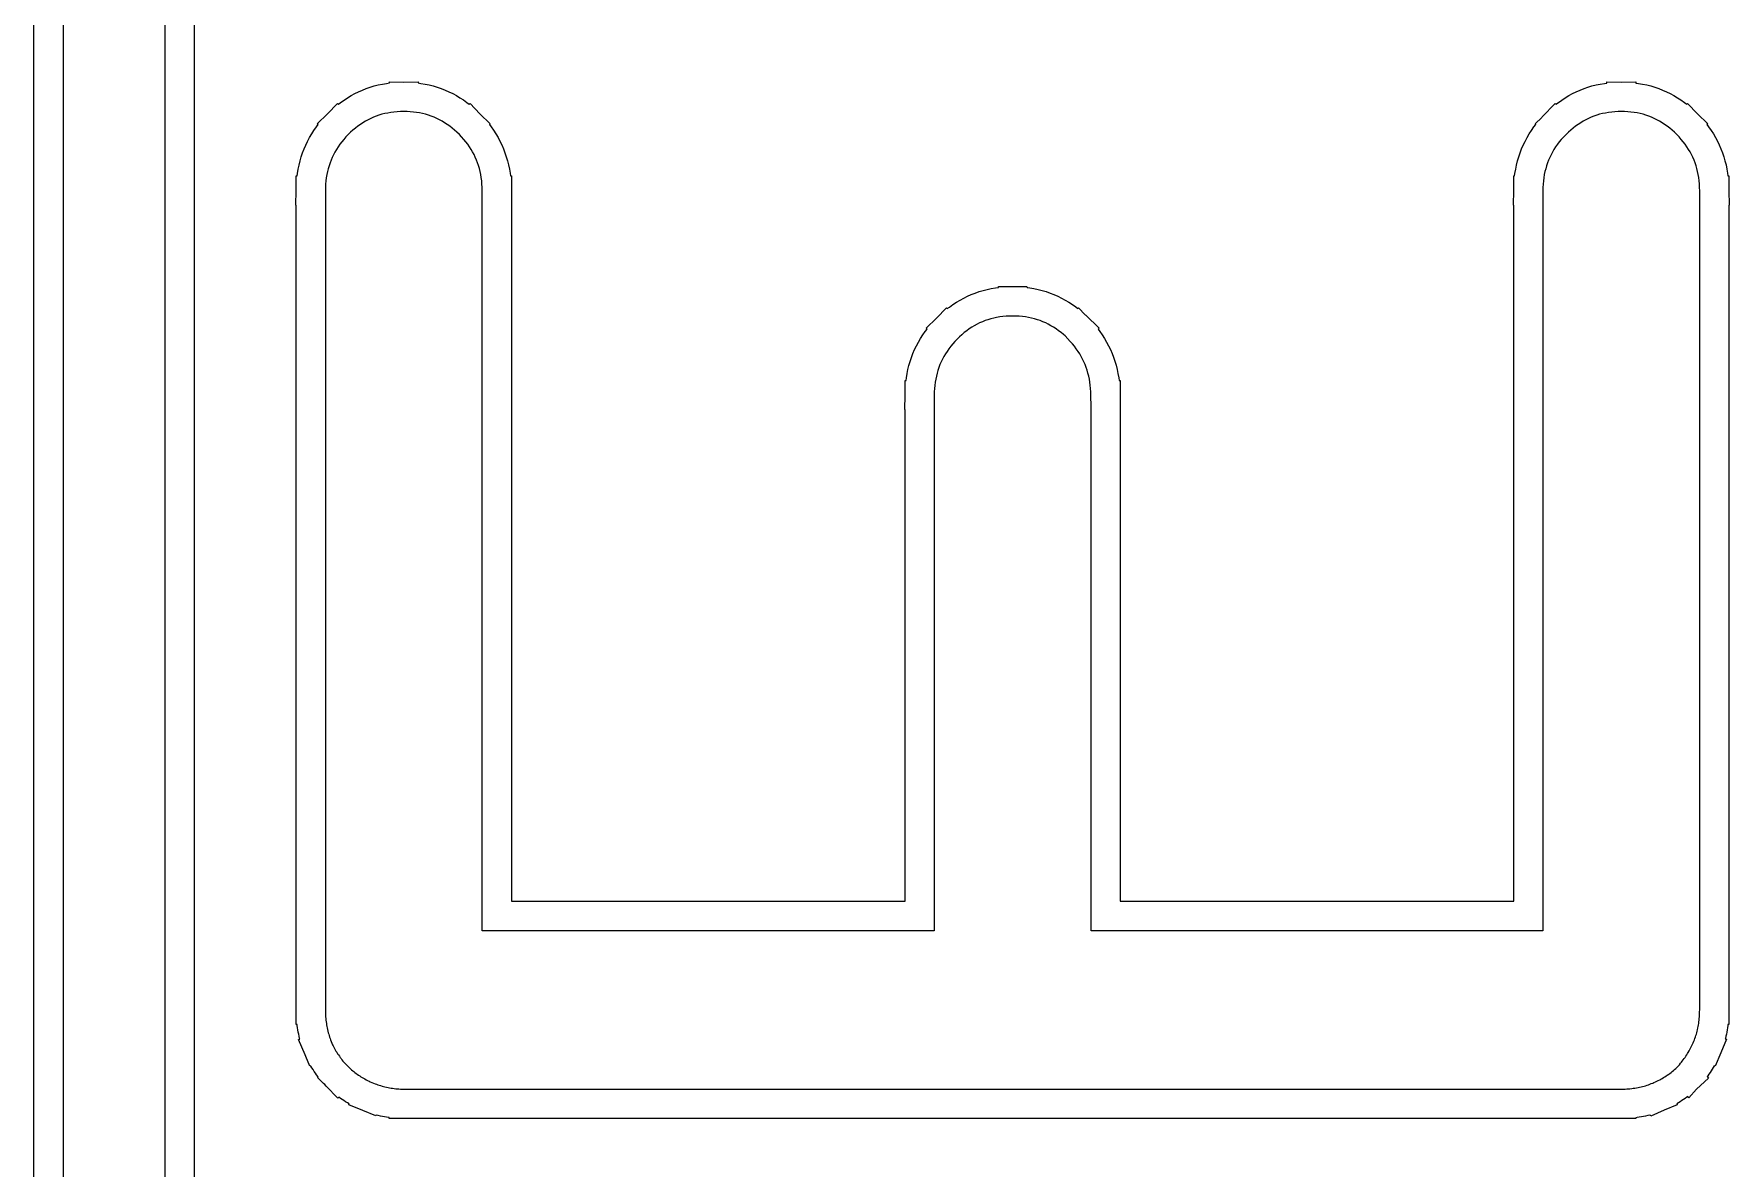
# Model space of a CAD drawing. Header units: metres. Extents: x -91 to 100, y 0 to 828.
# Drawn here: x -65.39 to -44.87, y 284.32 to 298.06 of the extents above; entities that cross this region are included whole.
import ezdxf

# ---------------------------------------------------------------- set-up
doc = ezdxf.new("R2010")
doc.units = ezdxf.units.M

msp = doc.modelspace()

# ---------------------------------------------------------------- linework, layer by layer
for p, q in [((-65.0333, 347.156), (-65.0333, 199.528)), ((-63.4458, 347.244), (-63.4458, 201.592)), ((-65.3861, 198.912), (-65.3861, 347.076)), ((-63.7986, 201.687), (-63.7986, 347.076)), ((-61.5904, 297.282), (-61.5468, 297.308)), ((-61.5468, 297.308), (-61.5024, 297.333)), ((-61.5024, 297.333), (-61.4571, 297.355)), ((-61.4571, 297.355), (-61.4109, 297.375)), ((-61.4109, 297.375), (-61.364, 297.394)), ((-61.364, 297.394), (-61.3161, 297.41)), ((-61.3161, 297.41), (-61.2675, 297.425)), ((-61.2675, 297.425), (-61.2184, 297.437)), ((-61.2184, 297.437), (-61.1685, 297.448)), ((-61.1685, 297.448), (-61.1178, 297.456)), ((-61.1178, 297.456), (-61.0828, 297.461)), ((-61.0828, 297.461), (-61.0825, 297.475)), ((-61.0825, 297.475), (-60.9093, 297.472)), ((-60.9093, 297.472), (-60.7362, 297.475)), ((-60.7362, 297.475), (-60.736, 297.461)), ((-60.736, 297.461), (-60.7022, 297.456)), ((-60.7022, 297.456), (-60.6517, 297.448)), ((-60.6517, 297.448), (-60.6019, 297.437)), ((-60.6019, 297.437), (-60.5528, 297.425)), ((-60.5528, 297.425), (-60.5042, 297.41)), ((-60.5042, 297.41), (-60.4564, 297.394)), ((-60.4564, 297.394), (-60.4093, 297.375)), ((-60.4093, 297.375), (-60.363, 297.355)), ((-60.363, 297.355), (-60.3176, 297.333)), ((-60.3176, 297.333), (-60.273, 297.309)), ((-60.273, 297.309), (-60.2293, 297.282)), ((-46.8513, 297.282), (-46.8078, 297.308)), ((-46.8078, 297.308), (-46.7634, 297.333)), ((-46.7634, 297.333), (-46.7181, 297.355)), ((-46.7181, 297.355), (-46.6719, 297.375)), ((-46.6719, 297.375), (-46.6249, 297.394)), ((-46.6249, 297.394), (-46.5771, 297.41)), ((-46.5771, 297.41), (-46.5285, 297.425)), ((-46.5285, 297.425), (-46.4793, 297.437)), ((-46.4793, 297.437), (-46.4294, 297.448)), ((-46.4294, 297.448), (-46.3787, 297.456)), ((-46.3787, 297.456), (-46.3472, 297.46)), ((-46.3472, 297.46), (-46.347, 297.475)), ((-46.347, 297.475), (-46.172, 297.471)), ((-46.172, 297.471), (-45.9971, 297.475)), ((-45.9971, 297.475), (-45.9969, 297.46)), ((-45.9969, 297.46), (-45.9666, 297.456)), ((-45.9666, 297.456), (-45.9162, 297.448)), ((-45.9162, 297.448), (-45.8664, 297.437)), ((-45.8664, 297.437), (-45.8173, 297.425)), ((-45.8173, 297.425), (-45.7687, 297.41)), ((-45.7687, 297.41), (-45.7209, 297.394)), ((-45.7209, 297.394), (-45.6738, 297.375)), ((-45.6738, 297.375), (-45.6274, 297.355)), ((-45.6274, 297.355), (-45.5821, 297.333)), ((-45.5821, 297.333), (-45.5375, 297.309)), ((-45.5375, 297.309), (-45.4938, 297.282)), ((-61.8314, 297.088), (-61.7112, 297.214)), ((-61.7112, 297.214), (-61.7011, 297.204)), ((-61.7011, 297.204), (-61.6746, 297.225)), ((-61.6746, 297.225), (-61.6329, 297.254)), ((-61.6329, 297.254), (-61.5904, 297.282)), ((-61.1386, 297.09), (-61.1746, 297.081)), ((-61.1032, 297.097), (-61.1386, 297.09)), ((-61.0656, 297.104), (-61.1032, 297.097)), ((-61.028, 297.109), (-61.0656, 297.104)), ((-60.9897, 297.112), (-61.028, 297.109)), ((-60.9497, 297.114), (-60.9897, 297.112)), ((-60.9095, 297.115), (-60.9497, 297.114)), ((-60.8697, 297.114), (-60.9095, 297.115)), ((-60.8302, 297.112), (-60.8697, 297.114)), ((-60.7921, 297.109), (-60.8302, 297.112)), ((-60.7538, 297.104), (-60.7921, 297.109)), ((-60.7177, 297.098), (-60.7538, 297.104)), ((-60.6815, 297.09), (-60.7177, 297.098)), ((-60.6455, 297.081), (-60.6815, 297.09)), ((-60.2293, 297.282), (-60.1866, 297.255)), ((-60.1866, 297.255), (-60.1448, 297.225)), ((-60.1448, 297.225), (-60.1177, 297.204)), ((-60.1177, 297.204), (-60.1075, 297.214)), ((-60.1075, 297.214), (-59.9875, 297.088)), ((-47.1324, 297.05), (-46.9757, 297.214)), ((-46.9757, 297.214), (-46.9641, 297.203)), ((-46.9641, 297.203), (-46.9356, 297.225)), ((-46.9356, 297.225), (-46.8938, 297.254)), ((-46.8938, 297.254), (-46.8513, 297.282)), ((-46.3996, 297.09), (-46.4355, 297.081)), ((-46.3642, 297.097), (-46.3996, 297.09)), ((-46.3266, 297.104), (-46.3642, 297.097)), ((-46.2889, 297.109), (-46.3266, 297.104)), ((-46.2507, 297.112), (-46.2889, 297.109)), ((-46.2107, 297.114), (-46.2507, 297.112)), ((-46.1722, 297.115), (-46.2107, 297.114)), ((-46.1342, 297.114), (-46.1722, 297.115)), ((-46.0946, 297.112), (-46.1342, 297.114)), ((-46.0566, 297.109), (-46.0946, 297.112)), ((-46.0182, 297.104), (-46.0566, 297.109)), ((-45.9822, 297.098), (-46.0182, 297.104)), ((-45.946, 297.09), (-45.9822, 297.098)), ((-45.9099, 297.081), (-45.946, 297.09)), ((-45.4938, 297.282), (-45.4511, 297.255)), ((-45.4511, 297.255), (-45.4093, 297.225)), ((-45.4093, 297.225), (-45.3822, 297.204)), ((-45.3822, 297.204), (-45.372, 297.214)), ((-45.372, 297.214), (-45.2519, 297.088)), ((-62.024, 296.844), (-61.9964, 296.887)), ((-61.9964, 296.887), (-61.9669, 296.929)), ((-61.9669, 296.929), (-61.9463, 296.956)), ((-61.956, 296.966), (-61.8314, 297.088)), ((-61.9463, 296.956), (-61.956, 296.966)), ((-61.5248, 296.89), (-61.553, 296.864)), ((-61.495, 296.915), (-61.5248, 296.89)), ((-61.4652, 296.938), (-61.495, 296.915)), ((-61.4351, 296.959), (-61.4652, 296.938)), ((-61.404, 296.98), (-61.4351, 296.959)), ((-61.3727, 296.998), (-61.404, 296.98)), ((-61.3419, 297.015), (-61.3727, 296.998)), ((-61.3092, 297.031), (-61.3419, 297.015)), ((-61.2764, 297.046), (-61.3092, 297.031)), ((-61.2431, 297.059), (-61.2764, 297.046)), ((-61.2095, 297.07), (-61.2431, 297.059)), ((-61.1746, 297.081), (-61.2095, 297.07)), ((-60.6109, 297.07), (-60.6455, 297.081)), ((-60.5773, 297.059), (-60.6109, 297.07)), ((-60.5436, 297.046), (-60.5773, 297.059)), ((-60.5103, 297.031), (-60.5436, 297.046)), ((-60.4779, 297.015), (-60.5103, 297.031)), ((-60.4461, 296.998), (-60.4779, 297.015)), ((-60.4147, 296.979), (-60.4461, 296.998)), ((-60.3844, 296.959), (-60.4147, 296.979)), ((-60.3536, 296.938), (-60.3844, 296.959)), ((-60.3234, 296.914), (-60.3536, 296.938)), ((-60.2944, 296.89), (-60.3234, 296.914)), ((-60.2655, 296.864), (-60.2944, 296.89)), ((-59.9875, 297.088), (-59.8627, 296.967)), ((-59.8627, 296.967), (-59.8725, 296.956)), ((-59.8725, 296.956), (-59.852, 296.93)), ((-59.852, 296.93), (-59.8226, 296.888)), ((-59.8226, 296.888), (-59.7949, 296.845)), ((-47.2885, 296.844), (-47.2609, 296.887)), ((-47.2609, 296.887), (-47.2315, 296.929)), ((-47.2315, 296.929), (-47.2092, 296.958)), ((-47.217, 296.966), (-47.1373, 297.044)), ((-47.2092, 296.958), (-47.217, 296.966)), ((-47.1373, 297.044), (-47.1324, 297.05)), ((-46.7857, 296.89), (-46.8139, 296.864)), ((-46.756, 296.915), (-46.7857, 296.89)), ((-46.7261, 296.938), (-46.756, 296.915)), ((-46.6961, 296.959), (-46.7261, 296.938)), ((-46.665, 296.98), (-46.6961, 296.959)), ((-46.6336, 296.998), (-46.665, 296.98)), ((-46.6028, 297.015), (-46.6336, 296.998)), ((-46.5701, 297.031), (-46.6028, 297.015)), ((-46.5373, 297.046), (-46.5701, 297.031)), ((-46.504, 297.059), (-46.5373, 297.046)), ((-46.4704, 297.07), (-46.504, 297.059)), ((-46.4355, 297.081), (-46.4704, 297.07)), ((-45.8754, 297.07), (-45.9099, 297.081)), ((-45.8418, 297.059), (-45.8754, 297.07)), ((-45.808, 297.046), (-45.8418, 297.059)), ((-45.7747, 297.031), (-45.808, 297.046)), ((-45.7424, 297.015), (-45.7747, 297.031)), ((-45.7106, 296.998), (-45.7424, 297.015)), ((-45.6791, 296.979), (-45.7106, 296.998)), ((-45.6488, 296.959), (-45.6791, 296.979)), ((-45.6181, 296.938), (-45.6488, 296.959)), ((-45.5879, 296.914), (-45.6181, 296.938)), ((-45.5589, 296.89), (-45.5879, 296.914)), ((-45.53, 296.864), (-45.5589, 296.89)), ((-45.2519, 297.088), (-45.1271, 296.967)), ((-45.1271, 296.967), (-45.1369, 296.956)), ((-45.1369, 296.956), (-45.1164, 296.93)), ((-45.1164, 296.93), (-45.087, 296.887)), ((-45.087, 296.887), (-45.0594, 296.845)), ((-62.1159, 296.662), (-62.0958, 296.708)), ((-62.0958, 296.708), (-62.0738, 296.754)), ((-62.0738, 296.754), (-62.0498, 296.799)), ((-62.0498, 296.799), (-62.024, 296.844)), ((-61.704, 296.687), (-61.7238, 296.656)), ((-61.6827, 296.718), (-61.704, 296.687)), ((-61.6596, 296.748), (-61.6827, 296.718)), ((-61.6352, 296.778), (-61.6596, 296.748)), ((-61.6096, 296.807), (-61.6352, 296.778)), ((-61.5818, 296.836), (-61.6096, 296.807)), ((-61.553, 296.864), (-61.5818, 296.836)), ((-60.2368, 296.836), (-60.2655, 296.864)), ((-60.209, 296.807), (-60.2368, 296.836)), ((-60.1836, 296.778), (-60.209, 296.807)), ((-60.1589, 296.748), (-60.1836, 296.778)), ((-60.136, 296.718), (-60.1589, 296.748)), ((-60.1147, 296.688), (-60.136, 296.718)), ((-60.0942, 296.656), (-60.1147, 296.688)), ((-59.7949, 296.845), (-59.769, 296.8)), ((-59.769, 296.8), (-59.7451, 296.756)), ((-59.7451, 296.756), (-59.7231, 296.71)), ((-59.7231, 296.71), (-59.7029, 296.663)), ((-47.3804, 296.662), (-47.3603, 296.708)), ((-47.3603, 296.708), (-47.3383, 296.754)), ((-47.3383, 296.754), (-47.3143, 296.799)), ((-47.3143, 296.799), (-47.2885, 296.844)), ((-46.9687, 296.687), (-46.9883, 296.656)), ((-46.947, 296.718), (-46.9687, 296.687)), ((-46.9239, 296.749), (-46.947, 296.718)), ((-46.8998, 296.778), (-46.9239, 296.749)), ((-46.8831, 296.797), (-46.8998, 296.778)), ((-46.8139, 296.864), (-46.8831, 296.797)), ((-45.5012, 296.836), (-45.53, 296.864)), ((-45.4734, 296.807), (-45.5012, 296.836)), ((-45.4481, 296.778), (-45.4734, 296.807)), ((-45.4234, 296.748), (-45.4481, 296.778)), ((-45.4005, 296.718), (-45.4234, 296.748)), ((-45.3792, 296.688), (-45.4005, 296.718)), ((-45.359, 296.656), (-45.3792, 296.688)), ((-45.0594, 296.845), (-45.0336, 296.801)), ((-45.0336, 296.801), (-45.0096, 296.756)), ((-45.0096, 296.756), (-44.9875, 296.71)), ((-44.9875, 296.71), (-44.9674, 296.663)), ((-62.1771, 296.467), (-62.1647, 296.517)), ((-62.1647, 296.517), (-62.1504, 296.566)), ((-62.1504, 296.566), (-62.1341, 296.614)), ((-62.1341, 296.614), (-62.1159, 296.662)), ((-61.8022, 296.493), (-61.8142, 296.458)), ((-61.7896, 296.526), (-61.8022, 296.493)), ((-61.7751, 296.56), (-61.7896, 296.526)), ((-61.7595, 296.592), (-61.7751, 296.56)), ((-61.7425, 296.624), (-61.7595, 296.592)), ((-61.7238, 296.656), (-61.7425, 296.624)), ((-60.0762, 296.625), (-60.0942, 296.656)), ((-60.0593, 296.594), (-60.0762, 296.625)), ((-60.0435, 296.561), (-60.0593, 296.594)), ((-60.0291, 296.527), (-60.0435, 296.561)), ((-60.0161, 296.493), (-60.0291, 296.527)), ((-60.0047, 296.46), (-60.0161, 296.493)), ((-59.7029, 296.663), (-59.6847, 296.616)), ((-59.6847, 296.616), (-59.6684, 296.568)), ((-59.6684, 296.568), (-59.654, 296.518)), ((-59.654, 296.518), (-59.6416, 296.469)), ((-47.4416, 296.467), (-47.4292, 296.517)), ((-47.4292, 296.517), (-47.4148, 296.566)), ((-47.4148, 296.566), (-47.3986, 296.614)), ((-47.3986, 296.614), (-47.3804, 296.662)), ((-47.0667, 296.493), (-47.0786, 296.458)), ((-47.0541, 296.526), (-47.0667, 296.493)), ((-47.0396, 296.56), (-47.0541, 296.526)), ((-47.024, 296.592), (-47.0396, 296.56)), ((-47.007, 296.624), (-47.024, 296.592)), ((-46.9883, 296.656), (-47.007, 296.624)), ((-45.3406, 296.625), (-45.359, 296.656)), ((-45.3234, 296.593), (-45.3406, 296.625)), ((-45.3082, 296.561), (-45.3234, 296.593)), ((-45.2936, 296.527), (-45.3082, 296.561)), ((-45.2808, 296.494), (-45.2936, 296.527)), ((-45.2691, 296.459), (-45.2808, 296.494)), ((-44.9674, 296.663), (-44.9491, 296.616)), ((-44.9491, 296.616), (-44.9329, 296.568)), ((-44.9329, 296.568), (-44.9185, 296.519)), ((-44.9185, 296.519), (-44.9061, 296.469)), ((-62.2111, 296.159), (-62.2111, 296.335)), ((-62.2111, 296.335), (-62.2001, 296.335)), ((-62.2001, 296.335), (-62.1961, 296.366)), ((-62.1961, 296.366), (-62.1876, 296.417)), ((-62.1876, 296.417), (-62.1771, 296.467)), ((-61.852, 296.275), (-61.8554, 296.237)), ((-61.8472, 296.313), (-61.852, 296.275)), ((-61.8409, 296.351), (-61.8472, 296.313)), ((-61.8333, 296.387), (-61.8409, 296.351)), ((-61.8244, 296.423), (-61.8333, 296.387)), ((-61.8142, 296.458), (-61.8244, 296.423)), ((-59.9944, 296.424), (-60.0047, 296.46)), ((-59.9854, 296.388), (-59.9944, 296.424)), ((-59.9779, 296.352), (-59.9854, 296.388)), ((-59.9716, 296.315), (-59.9779, 296.352)), ((-59.9667, 296.276), (-59.9716, 296.315)), ((-59.9632, 296.238), (-59.9667, 296.276)), ((-59.6416, 296.469), (-59.6312, 296.418)), ((-59.6312, 296.418), (-59.6226, 296.367)), ((-59.6226, 296.367), (-59.6185, 296.335)), ((-59.6185, 296.335), (-59.6076, 296.335)), ((-59.6076, 296.335), (-59.6076, 296.159)), ((-47.4756, 296.159), (-47.4756, 296.335)), ((-47.4756, 296.335), (-47.4645, 296.335)), ((-47.4645, 296.335), (-47.4605, 296.366)), ((-47.4605, 296.366), (-47.452, 296.417)), ((-47.452, 296.417), (-47.4416, 296.467)), ((-47.1165, 296.275), (-47.1199, 296.237)), ((-47.1116, 296.313), (-47.1165, 296.275)), ((-47.1053, 296.351), (-47.1116, 296.313)), ((-47.0978, 296.387), (-47.1053, 296.351)), ((-47.0888, 296.423), (-47.0978, 296.387)), ((-47.0786, 296.458), (-47.0888, 296.423)), ((-45.2588, 296.424), (-45.2691, 296.459)), ((-45.2498, 296.388), (-45.2588, 296.424)), ((-45.2424, 296.352), (-45.2498, 296.388)), ((-45.236, 296.315), (-45.2424, 296.352)), ((-45.2312, 296.276), (-45.236, 296.315)), ((-45.2277, 296.238), (-45.2312, 296.276)), ((-44.9061, 296.469), (-44.8956, 296.418)), ((-44.8956, 296.418), (-44.8871, 296.367)), ((-44.8871, 296.367), (-44.883, 296.335)), ((-44.883, 296.335), (-44.8721, 296.335)), ((-44.8721, 296.335), (-44.8721, 296.159)), ((-62.2142, 295.982), (-62.2111, 296.159)), ((-61.8576, 296.197), (-61.8583, 296.156)), ((-61.8583, 296.156), (-61.8583, 286.239)), ((-61.8554, 296.237), (-61.8576, 296.197)), ((-59.9611, 296.197), (-59.9632, 296.238)), ((-59.9604, 296.156), (-59.9611, 296.197)), ((-59.9604, 287.196), (-59.9604, 296.156)), ((-59.6076, 296.159), (-59.6044, 295.982)), ((-47.4786, 295.982), (-47.4756, 296.159)), ((-47.1221, 296.197), (-47.1228, 296.155)), ((-47.1228, 296.155), (-47.1228, 287.196)), ((-47.1199, 296.237), (-47.1221, 296.197)), ((-45.2256, 296.197), (-45.2277, 296.238)), ((-45.2249, 296.155), (-45.2256, 296.197)), ((-45.2249, 286.239), (-45.2249, 296.155)), ((-44.8721, 296.159), (-44.8689, 295.982)), ((-62.2111, 295.982), (-62.2142, 295.982)), ((-62.2111, 286.414), (-62.2111, 295.982)), ((-59.6044, 295.982), (-59.6076, 295.982)), ((-59.6076, 295.982), (-59.6076, 287.552)), ((-47.4756, 295.982), (-47.4786, 295.982)), ((-47.4756, 287.552), (-47.4756, 295.982)), ((-44.8721, 295.982), (-44.8721, 286.414)), ((-44.8689, 295.982), (-44.8721, 295.982)), ((-54.1773, 294.832), (-54.1329, 294.856)), ((-54.1329, 294.856), (-54.0876, 294.879)), ((-54.0876, 294.879), (-54.0414, 294.899)), ((-54.0414, 294.899), (-53.9944, 294.917)), ((-53.9944, 294.917), (-53.9466, 294.934)), ((-53.9466, 294.934), (-53.898, 294.948)), ((-53.898, 294.948), (-53.8488, 294.961)), ((-53.8488, 294.961), (-53.799, 294.971)), ((-53.799, 294.971), (-53.7482, 294.98)), ((-53.7482, 294.98), (-53.7132, 294.985)), ((-53.7132, 294.985), (-53.713, 294.998)), ((-53.713, 294.998), (-53.5398, 294.995)), ((-53.5398, 294.995), (-53.3667, 294.998)), ((-53.3667, 294.998), (-53.3664, 294.984)), ((-53.3664, 294.984), (-53.3326, 294.98)), ((-53.3326, 294.98), (-53.2822, 294.971)), ((-53.2822, 294.971), (-53.2324, 294.961)), ((-53.2324, 294.961), (-53.1833, 294.948)), ((-53.1833, 294.948), (-53.1347, 294.934)), ((-53.1347, 294.934), (-53.0869, 294.917)), ((-53.0869, 294.917), (-53.0398, 294.899)), ((-53.0398, 294.899), (-52.9935, 294.879)), ((-52.9935, 294.879), (-52.9481, 294.856)), ((-52.9481, 294.856), (-52.9034, 294.832)), ((-54.4619, 294.612), (-54.3417, 294.738)), ((-54.3417, 294.738), (-54.3316, 294.728)), ((-54.3316, 294.728), (-54.3051, 294.748)), ((-54.3051, 294.748), (-54.2634, 294.778)), ((-54.2634, 294.778), (-54.2209, 294.806)), ((-54.2209, 294.806), (-54.1773, 294.832)), ((-53.6961, 294.628), (-53.7337, 294.621)), ((-53.6585, 294.632), (-53.6961, 294.628)), ((-53.6202, 294.636), (-53.6585, 294.632)), ((-53.5802, 294.638), (-53.6202, 294.636)), ((-53.54, 294.639), (-53.5802, 294.638)), ((-53.5002, 294.638), (-53.54, 294.639)), ((-53.4606, 294.636), (-53.5002, 294.638)), ((-53.4226, 294.632), (-53.4606, 294.636)), ((-53.3842, 294.627), (-53.4226, 294.632)), ((-53.3482, 294.621), (-53.3842, 294.627)), ((-52.9034, 294.832), (-52.8598, 294.806)), ((-52.8598, 294.806), (-52.8171, 294.778)), ((-52.8171, 294.778), (-52.7753, 294.749)), ((-52.7753, 294.749), (-52.7501, 294.729)), ((-52.7501, 294.729), (-52.7415, 294.738)), ((-52.7415, 294.738), (-52.6615, 294.654)), ((-52.6615, 294.654), (-52.6557, 294.648)), ((-52.6557, 294.648), (-52.4931, 294.49)), ((-54.6268, 294.41), (-54.5974, 294.453)), ((-54.5974, 294.453), (-54.5767, 294.48)), ((-54.5865, 294.49), (-54.4619, 294.612)), ((-54.5767, 294.48), (-54.5865, 294.49)), ((-54.1255, 294.438), (-54.1552, 294.413)), ((-54.0957, 294.461), (-54.1255, 294.438)), ((-54.0655, 294.483), (-54.0957, 294.461)), ((-54.0341, 294.504), (-54.0655, 294.483)), ((-54.004, 294.522), (-54.0341, 294.504)), ((-53.9716, 294.539), (-54.004, 294.522)), ((-53.9402, 294.555), (-53.9716, 294.539)), ((-53.9069, 294.569), (-53.9402, 294.555)), ((-53.8733, 294.583), (-53.9069, 294.569)), ((-53.84, 294.594), (-53.8733, 294.583)), ((-53.805, 294.604), (-53.84, 294.594)), ((-53.7691, 294.614), (-53.805, 294.604)), ((-53.7337, 294.621), (-53.7691, 294.614)), ((-53.312, 294.614), (-53.3482, 294.621)), ((-53.276, 294.604), (-53.312, 294.614)), ((-53.2414, 294.594), (-53.276, 294.604)), ((-53.2078, 294.583), (-53.2414, 294.594)), ((-53.174, 294.569), (-53.2078, 294.583)), ((-53.1403, 294.555), (-53.174, 294.569)), ((-53.1084, 294.539), (-53.1403, 294.555)), ((-53.0769, 294.522), (-53.1084, 294.539)), ((-53.0451, 294.503), (-53.0769, 294.522)), ((-53.0148, 294.483), (-53.0451, 294.503)), ((-52.9841, 294.461), (-53.0148, 294.483)), ((-52.9539, 294.438), (-52.9841, 294.461)), ((-52.9249, 294.414), (-52.9539, 294.438)), ((-52.4931, 294.49), (-52.5049, 294.478)), ((-52.5049, 294.478), (-52.486, 294.453)), ((-52.486, 294.453), (-52.4566, 294.411)), ((-54.7464, 294.185), (-54.7262, 294.232)), ((-54.7262, 294.232), (-54.7042, 294.278)), ((-54.7042, 294.278), (-54.6804, 294.323)), ((-54.6804, 294.323), (-54.6545, 294.367)), ((-54.6545, 294.367), (-54.6268, 294.41)), ((-54.3132, 294.242), (-54.3341, 294.211)), ((-54.29, 294.272), (-54.3132, 294.242)), ((-54.2658, 294.301), (-54.29, 294.272)), ((-54.24, 294.331), (-54.2658, 294.301)), ((-54.2123, 294.36), (-54.24, 294.331)), ((-54.1835, 294.388), (-54.2123, 294.36)), ((-54.1552, 294.413), (-54.1835, 294.388)), ((-52.9065, 294.397), (-52.9249, 294.414)), ((-52.8429, 294.33), (-52.9065, 294.397)), ((-52.8176, 294.302), (-52.8429, 294.33)), ((-52.7929, 294.272), (-52.8176, 294.302)), ((-52.77, 294.242), (-52.7929, 294.272)), ((-52.7487, 294.211), (-52.77, 294.242)), ((-52.4566, 294.411), (-52.4289, 294.368)), ((-52.4289, 294.368), (-52.4031, 294.324)), ((-52.4031, 294.324), (-52.3791, 294.279)), ((-52.3791, 294.279), (-52.3571, 294.234)), ((-52.3571, 294.234), (-52.3369, 294.187)), ((-54.8076, 293.991), (-54.7952, 294.041)), ((-54.7952, 294.041), (-54.7808, 294.09)), ((-54.7808, 294.09), (-54.7646, 294.138)), ((-54.7646, 294.138), (-54.7464, 294.185)), ((-54.4329, 294.016), (-54.4446, 293.981)), ((-54.4201, 294.05), (-54.4329, 294.016)), ((-54.4056, 294.083), (-54.4201, 294.05)), ((-54.3899, 294.116), (-54.4056, 294.083)), ((-54.3729, 294.148), (-54.3899, 294.116)), ((-54.3545, 294.18), (-54.3729, 294.148)), ((-54.3341, 294.211), (-54.3545, 294.18)), ((-52.7282, 294.18), (-52.7487, 294.211)), ((-52.7104, 294.149), (-52.7282, 294.18)), ((-52.6929, 294.116), (-52.7104, 294.149)), ((-52.6777, 294.085), (-52.6929, 294.116)), ((-52.6631, 294.051), (-52.6777, 294.085)), ((-52.6501, 294.017), (-52.6631, 294.051)), ((-52.6387, 293.983), (-52.6501, 294.017)), ((-52.3369, 294.187), (-52.3187, 294.139)), ((-52.3187, 294.139), (-52.3024, 294.091)), ((-52.3024, 294.091), (-52.288, 294.042)), ((-52.288, 294.042), (-52.2756, 293.992)), ((-54.8416, 293.682), (-54.8416, 293.859)), ((-54.8416, 293.859), (-54.8306, 293.859)), ((-54.8306, 293.859), (-54.8266, 293.89)), ((-54.8266, 293.89), (-54.818, 293.941)), ((-54.818, 293.941), (-54.8076, 293.991)), ((-54.4776, 293.837), (-54.4825, 293.799)), ((-54.4713, 293.874), (-54.4776, 293.837)), ((-54.4638, 293.91), (-54.4713, 293.874)), ((-54.4548, 293.947), (-54.4638, 293.91)), ((-54.4446, 293.981), (-54.4548, 293.947)), ((-52.6284, 293.948), (-52.6387, 293.983)), ((-52.6194, 293.912), (-52.6284, 293.948)), ((-52.6119, 293.876), (-52.6194, 293.912)), ((-52.6056, 293.838), (-52.6119, 293.876)), ((-52.6008, 293.801), (-52.6056, 293.838)), ((-52.2756, 293.992), (-52.2652, 293.942)), ((-52.2652, 293.942), (-52.2566, 293.891)), ((-52.2566, 293.891), (-52.2525, 293.859)), ((-52.2525, 293.859), (-52.2381, 293.859)), ((-52.2381, 293.859), (-52.2381, 287.552)), ((-54.8447, 293.505), (-54.8416, 293.682)), ((-54.4881, 293.72), (-54.4888, 293.68)), ((-54.4888, 293.68), (-54.4888, 287.196)), ((-54.4859, 293.761), (-54.4881, 293.72)), ((-54.4825, 293.799), (-54.4859, 293.761)), ((-52.5973, 293.761), (-52.6008, 293.801)), ((-52.5951, 293.721), (-52.5973, 293.761)), ((-52.5912, 293.499), (-52.5951, 293.721)), ((-54.8416, 293.505), (-54.8447, 293.505)), ((-54.8416, 287.552), (-54.8416, 293.505)), ((-52.5909, 293.499), (-52.5912, 293.499)), ((-52.5909, 287.196), (-52.5909, 293.499)), ((-59.6076, 287.552), (-54.8416, 287.552)), ((-52.2381, 287.552), (-47.4756, 287.552)), ((-54.4888, 287.196), (-59.9604, 287.196)), ((-47.1228, 287.196), (-52.5909, 287.196)), ((-62.2111, 286.238), (-62.2126, 286.414)), ((-62.2126, 286.414), (-62.2111, 286.414)), ((-62.2111, 286.059), (-62.2111, 286.238)), ((-61.8583, 286.239), (-61.8581, 286.215)), ((-61.8581, 286.215), (-61.8576, 286.195)), ((-45.2256, 286.196), (-45.2251, 286.215)), ((-45.2251, 286.215), (-45.2249, 286.239)), ((-44.8721, 286.414), (-44.8706, 286.414)), ((-44.8706, 286.414), (-44.8721, 286.239)), ((-44.8721, 286.239), (-44.8721, 286.059)), ((-62.2007, 286.059), (-62.2111, 286.059)), ((-62.1993, 286.047), (-62.2007, 286.059)), ((-62.1956, 286.021), (-62.1993, 286.047)), ((-62.1915, 285.995), (-62.1956, 286.021)), ((-61.8576, 286.195), (-61.8567, 286.174)), ((-61.8567, 286.174), (-61.8554, 286.153)), ((-61.8554, 286.153), (-61.8538, 286.133)), ((-61.8538, 286.133), (-61.8517, 286.112)), ((-61.8517, 286.112), (-61.8495, 286.094)), ((-61.8495, 286.094), (-61.8467, 286.073)), ((-61.8467, 286.073), (-61.8437, 286.055)), ((-61.8437, 286.055), (-61.8402, 286.035)), ((-61.8402, 286.035), (-61.8368, 286.018)), ((-61.8368, 286.018), (-61.8324, 285.998)), ((-45.2509, 285.997), (-45.2464, 286.018)), ((-45.2464, 286.018), (-45.2431, 286.035)), ((-45.2431, 286.035), (-45.2393, 286.056)), ((-45.2393, 286.056), (-45.2366, 286.073)), ((-45.2366, 286.073), (-45.2339, 286.093)), ((-45.2339, 286.093), (-45.2314, 286.113)), ((-45.2314, 286.113), (-45.2293, 286.134)), ((-45.2293, 286.134), (-45.2279, 286.152)), ((-45.2279, 286.152), (-45.2265, 286.174)), ((-45.2265, 286.174), (-45.2256, 286.196)), ((-44.8875, 286.021), (-44.8917, 285.995)), ((-44.8839, 286.047), (-44.8875, 286.021)), ((-44.8825, 286.059), (-44.8839, 286.047)), ((-44.8721, 286.059), (-44.8825, 286.059)), ((-62.1869, 285.969), (-62.1915, 285.995)), ((-62.1816, 285.943), (-62.1869, 285.969)), ((-62.182, 285.877), (-62.1678, 285.884)), ((-62.1026, 285.692), (-62.182, 285.877)), ((-62.1761, 285.917), (-62.1816, 285.943)), ((-62.17, 285.892), (-62.1761, 285.917)), ((-62.1678, 285.884), (-62.17, 285.892)), ((-61.8324, 285.998), (-61.8279, 285.979)), ((-61.8279, 285.979), (-61.8233, 285.961)), ((-61.8233, 285.961), (-61.8184, 285.944)), ((-61.8184, 285.944), (-61.8124, 285.925)), ((-61.8124, 285.925), (-61.8068, 285.908)), ((-61.8068, 285.908), (-61.8009, 285.892)), ((-61.8009, 285.892), (-61.7944, 285.874)), ((-61.7944, 285.874), (-61.7705, 285.815)), ((-61.7705, 285.815), (-61.7645, 285.803)), ((-45.327, 285.789), (-45.3182, 285.807)), ((-45.3182, 285.807), (-45.3113, 285.822)), ((-45.3113, 285.822), (-45.303, 285.84)), ((-45.303, 285.84), (-45.2952, 285.859)), ((-45.2952, 285.859), (-45.2891, 285.874)), ((-45.2891, 285.874), (-45.2822, 285.892)), ((-45.2822, 285.892), (-45.2763, 285.909)), ((-45.2763, 285.909), (-45.2704, 285.926)), ((-45.2704, 285.926), (-45.2652, 285.943)), ((-45.2652, 285.943), (-45.2601, 285.961)), ((-45.2601, 285.961), (-45.2551, 285.98)), ((-45.2551, 285.98), (-45.2509, 285.997)), ((-44.9012, 285.881), (-44.9709, 285.718)), ((-44.9133, 285.891), (-44.9146, 285.887)), ((-44.9146, 285.887), (-44.9012, 285.881)), ((-44.9071, 285.917), (-44.9133, 285.891)), ((-44.9015, 285.943), (-44.9071, 285.917)), ((-44.8964, 285.969), (-44.9015, 285.943)), ((-44.8917, 285.995), (-44.8964, 285.969)), ((-62.0931, 285.671), (-62.1026, 285.692)), ((-62.0463, 285.556), (-62.0931, 285.671)), ((-61.7645, 285.803), (-61.7568, 285.787)), ((-61.7568, 285.787), (-61.7478, 285.77)), ((-61.7478, 285.77), (-61.7392, 285.755)), ((-61.7392, 285.755), (-61.7298, 285.738)), ((-61.7298, 285.738), (-61.7213, 285.724)), ((-61.7213, 285.724), (-61.7105, 285.707)), ((-61.7105, 285.707), (-61.7011, 285.693)), ((-61.7011, 285.693), (-61.6893, 285.675)), ((-61.6893, 285.675), (-61.6798, 285.662)), ((-61.6798, 285.662), (-61.6685, 285.647)), ((-61.6685, 285.647), (-61.6579, 285.633)), ((-61.6579, 285.633), (-61.6452, 285.617)), ((-61.6452, 285.617), (-61.6326, 285.602)), ((-61.6326, 285.602), (-61.6246, 285.593)), ((-45.4571, 285.59), (-45.4464, 285.603)), ((-45.4464, 285.603), (-45.4349, 285.617)), ((-45.4349, 285.617), (-45.4247, 285.631)), ((-45.4247, 285.631), (-45.4122, 285.648)), ((-45.4122, 285.648), (-45.4026, 285.661)), ((-45.4026, 285.661), (-45.3915, 285.678)), ((-45.3915, 285.678), (-45.382, 285.692)), ((-45.382, 285.692), (-45.3719, 285.708)), ((-45.3719, 285.708), (-45.3631, 285.723)), ((-45.3631, 285.723), (-45.3529, 285.74)), ((-45.3529, 285.74), (-45.3442, 285.756)), ((-45.3442, 285.756), (-45.3354, 285.773)), ((-45.3354, 285.773), (-45.327, 285.789)), ((-44.9709, 285.718), (-45.0365, 285.556)), ((-62.0355, 285.56), (-62.0463, 285.556)), ((-62.0334, 285.557), (-62.0355, 285.56)), ((-62.0203, 285.535), (-62.0334, 285.557)), ((-62.0069, 285.514), (-62.0203, 285.535)), ((-61.993, 285.492), (-62.0069, 285.514)), ((-61.9787, 285.472), (-61.993, 285.492)), ((-61.964, 285.451), (-61.9787, 285.472)), ((-61.9488, 285.43), (-61.964, 285.451)), ((-61.9525, 285.419), (-61.9455, 285.426)), ((-61.8794, 285.346), (-61.9525, 285.419)), ((-61.9455, 285.426), (-61.9488, 285.43)), ((-61.6246, 285.593), (-61.5658, 285.535)), ((-61.5658, 285.535), (-61.5548, 285.524)), ((-61.5548, 285.524), (-61.5405, 285.511)), ((-61.5405, 285.511), (-61.5272, 285.5)), ((-61.5272, 285.5), (-61.5149, 285.49)), ((-61.5149, 285.49), (-61.5005, 285.478)), ((-61.5005, 285.478), (-61.4858, 285.467)), ((-61.4858, 285.467), (-61.4727, 285.457)), ((-61.4727, 285.457), (-61.4584, 285.447)), ((-61.4584, 285.447), (-61.443, 285.437)), ((-61.443, 285.437), (-61.4288, 285.428)), ((-61.4288, 285.428), (-61.4114, 285.417)), ((-61.4114, 285.417), (-61.3968, 285.409)), ((-61.3968, 285.409), (-61.3823, 285.401)), ((-61.3823, 285.401), (-61.3643, 285.391)), ((-45.7092, 285.391), (-45.6942, 285.399)), ((-45.6942, 285.399), (-45.6795, 285.407)), ((-45.6795, 285.407), (-45.6619, 285.418)), ((-45.6619, 285.418), (-45.6466, 285.427)), ((-45.6466, 285.427), (-45.6306, 285.438)), ((-45.6306, 285.438), (-45.6171, 285.447)), ((-45.6171, 285.447), (-45.6001, 285.458)), ((-45.6001, 285.458), (-45.5871, 285.468)), ((-45.5871, 285.468), (-45.5706, 285.48)), ((-45.5706, 285.48), (-45.5564, 285.491)), ((-45.5564, 285.491), (-45.5424, 285.502)), ((-45.5424, 285.502), (-45.5277, 285.514)), ((-45.5277, 285.514), (-45.5143, 285.526)), ((-45.5143, 285.526), (-45.5096, 285.53)), ((-45.5096, 285.53), (-45.4814, 285.561)), ((-45.4814, 285.561), (-45.4711, 285.573)), ((-45.4711, 285.573), (-45.4571, 285.59)), ((-45.1167, 285.411), (-45.2615, 285.276)), ((-45.1273, 285.438), (-45.1336, 285.429)), ((-45.1336, 285.429), (-45.1167, 285.411)), ((-45.113, 285.458), (-45.1273, 285.438)), ((-45.0991, 285.478), (-45.113, 285.458)), ((-45.0856, 285.499), (-45.0991, 285.478)), ((-45.0723, 285.52), (-45.0856, 285.499)), ((-45.0597, 285.541), (-45.0723, 285.52)), ((-45.0482, 285.561), (-45.0597, 285.541)), ((-45.0365, 285.556), (-45.0482, 285.561)), ((-61.8669, 285.333), (-61.8794, 285.346)), ((-61.8493, 285.314), (-61.8669, 285.333)), ((-61.7088, 285.169), (-61.8493, 285.314)), ((-61.3643, 285.391), (-61.3492, 285.384)), ((-61.3492, 285.384), (-61.3292, 285.374)), ((-61.3292, 285.374), (-61.3148, 285.367)), ((-61.3148, 285.367), (-61.2949, 285.359)), ((-61.2949, 285.359), (-61.2573, 285.343)), ((-61.2573, 285.343), (-61.2416, 285.337)), ((-61.2416, 285.337), (-61.2242, 285.331)), ((-61.2242, 285.331), (-61.2064, 285.324)), ((-61.2064, 285.324), (-61.191, 285.32)), ((-61.191, 285.32), (-61.172, 285.314)), ((-61.172, 285.314), (-61.1535, 285.309)), ((-61.1535, 285.309), (-61.1383, 285.305)), ((-61.1383, 285.305), (-61.1192, 285.301)), ((-61.1192, 285.301), (-61.0999, 285.297)), ((-61.0999, 285.297), (-61.082, 285.293)), ((-61.082, 285.293), (-61.0632, 285.29)), ((-61.0632, 285.29), (-61.045, 285.288)), ((-61.045, 285.288), (-61.0265, 285.285)), ((-61.0265, 285.285), (-61.007, 285.283)), ((-61.007, 285.283), (-60.9879, 285.282)), ((-60.9879, 285.282), (-60.9704, 285.28)), ((-60.9704, 285.28), (-60.9474, 285.279)), ((-60.9474, 285.279), (-60.9299, 285.279)), ((-60.9299, 285.279), (-60.907, 285.279)), ((-60.907, 285.279), (-46.1724, 285.279)), ((-46.1724, 285.279), (-46.1483, 285.279)), ((-46.1483, 285.279), (-46.1287, 285.279)), ((-46.1287, 285.279), (-46.1074, 285.28)), ((-46.1074, 285.28), (-46.0868, 285.282)), ((-46.0868, 285.282), (-46.0689, 285.283)), ((-46.0689, 285.283), (-46.0458, 285.286)), ((-46.0458, 285.286), (-46.0285, 285.288)), ((-46.0285, 285.288), (-46.0089, 285.29)), ((-46.0089, 285.29), (-45.9911, 285.293)), ((-45.9911, 285.293), (-45.9702, 285.297)), ((-45.9702, 285.297), (-45.9521, 285.301)), ((-45.9521, 285.301), (-45.9331, 285.305)), ((-45.9331, 285.305), (-45.9162, 285.309)), ((-45.9162, 285.309), (-45.8965, 285.314)), ((-45.8965, 285.314), (-45.8801, 285.319)), ((-45.8801, 285.319), (-45.8616, 285.325)), ((-45.8616, 285.325), (-45.8449, 285.331)), ((-45.8449, 285.331), (-45.829, 285.336)), ((-45.829, 285.336), (-45.8104, 285.344)), ((-45.8104, 285.344), (-45.7922, 285.351)), ((-45.7922, 285.351), (-45.7783, 285.357)), ((-45.7783, 285.357), (-45.7597, 285.366)), ((-45.7597, 285.366), (-45.7431, 285.374)), ((-45.7431, 285.374), (-45.7272, 285.382)), ((-45.7272, 285.382), (-45.7092, 285.391)), ((-45.2615, 285.276), (-45.3551, 285.173)), ((-61.6968, 285.181), (-61.7088, 285.169)), ((-61.6763, 285.166), (-61.6968, 285.181)), ((-61.6557, 285.152), (-61.6763, 285.166)), ((-61.6349, 285.138), (-61.6557, 285.152)), ((-61.6137, 285.124), (-61.6349, 285.138)), ((-61.5922, 285.111), (-61.6137, 285.124)), ((-61.5704, 285.099), (-61.5922, 285.111)), ((-61.5733, 285.088), (-61.5694, 285.098)), ((-61.4036, 285.018), (-61.5733, 285.088)), ((-61.5694, 285.098), (-61.5704, 285.099)), ((-61.2469, 284.954), (-61.4036, 285.018)), ((-45.656, 285.022), (-45.8178, 284.952)), ((-45.4959, 285.088), (-45.656, 285.022)), ((-45.4812, 285.112), (-45.5007, 285.1)), ((-45.5007, 285.1), (-45.4959, 285.088)), ((-45.4602, 285.125), (-45.4812, 285.112)), ((-45.4395, 285.138), (-45.4602, 285.125)), ((-45.4191, 285.152), (-45.4395, 285.138)), ((-45.3986, 285.166), (-45.4191, 285.152)), ((-45.3786, 285.18), (-45.3986, 285.166)), ((-45.3698, 285.187), (-45.3786, 285.18)), ((-45.3551, 285.173), (-45.3698, 285.187)), ((-61.2426, 284.964), (-61.2469, 284.954)), ((-61.218, 284.958), (-61.2426, 284.964)), ((-61.1932, 284.952), (-61.218, 284.958)), ((-61.168, 284.947), (-61.1932, 284.952)), ((-61.1428, 284.942), (-61.168, 284.947)), ((-61.1175, 284.938), (-61.1428, 284.942)), ((-61.0919, 284.934), (-61.1175, 284.938)), ((-61.0858, 284.934), (-61.0919, 284.934)), ((-61.0858, 284.922), (-61.0858, 284.934)), ((-60.909, 284.922), (-61.0858, 284.922)), ((-60.7346, 284.921), (-60.909, 284.922)), ((-46.3452, 284.922), (-60.7346, 284.922)), ((-60.7346, 284.922), (-60.7346, 284.921)), ((-46.3451, 284.921), (-46.3452, 284.922)), ((-46.1705, 284.922), (-46.3451, 284.921)), ((-45.9974, 284.922), (-46.1705, 284.922)), ((-45.9825, 284.934), (-45.9974, 284.932)), ((-45.9974, 284.932), (-45.9974, 284.922)), ((-45.9561, 284.938), (-45.9825, 284.934)), ((-45.9301, 284.942), (-45.9561, 284.938)), ((-45.9044, 284.947), (-45.9301, 284.942)), ((-45.8788, 284.952), (-45.9044, 284.947)), ((-45.8535, 284.958), (-45.8788, 284.952)), ((-45.8282, 284.964), (-45.8535, 284.958)), ((-45.8235, 284.965), (-45.8282, 284.964)), ((-45.8178, 284.952), (-45.8235, 284.965))]:
    msp.add_line(p, q)

doc.saveas('drawing.dxf')
